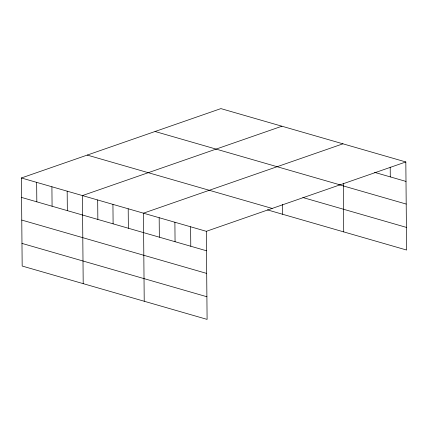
<?xml version="1.0" encoding="UTF-8"?>
<svg xmlns="http://www.w3.org/2000/svg" width="428" height="428" viewBox="0 0 428 428"><rect width="100%" height="100%" fill="white"/><g stroke="black" fill="none" stroke-linecap="round" stroke-linejoin="round"><path stroke-width="0.64" d="M405.83 161.961L206.328 231.318L207.099 319.39L22.17 266.039L21.4 177.968L220.901 108.61L405.83 161.961L406.6 250.032L267.441 209.886M281.929 126.217L82.427 195.575L83.198 283.646M342.956 143.824L143.455 213.176L144.22 301.248M374.564 172.356L406.001 181.424M155.064 131.498L339.998 184.848M338.874 184.645L406.199 204.065M302.842 197.517L406.402 227.391M87.237 155.08L272.165 208.431M21.4 177.968L206.328 231.318M21.571 197.431L206.499 250.781M21.769 220.072L206.697 273.422M21.972 243.398L206.901 296.748M390.197 167.155L390.283 176.887M343.299 183.264L343.721 231.896M282.608 204.3L282.699 214.289M190.61 226.781L190.781 246.244M174.892 222.25L175.063 241.713M159.173 217.713L159.344 237.176M128.197 208.778L128.368 228.242M112.939 204.375L113.11 223.839M97.686 199.972L97.852 219.436M67.169 191.172L67.34 210.635M51.911 186.769L52.082 206.232M36.658 182.371L36.824 201.834"/></g></svg>
